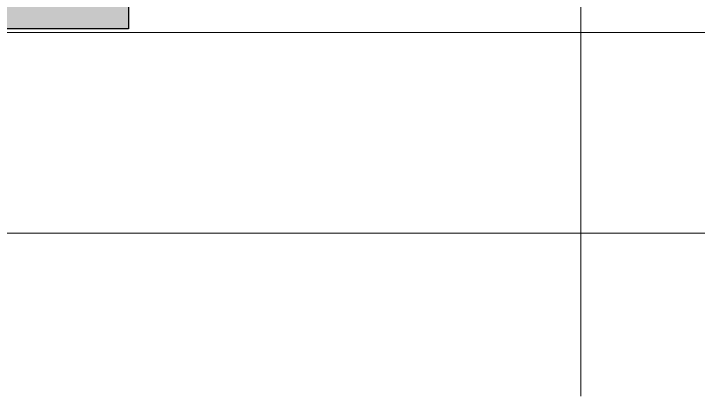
# Model space of a CAD drawing. Extents: x 8 to 21351, y 0 to 420.
# Drawn here: x 18958.8 to 18973.75, y 117.39 to 125.75 of the extents above; entities that cross this region are included whole.
import ezdxf

# ---------------------------------------------------------------- set-up
doc = ezdxf.new("R2010")
doc.units = 0

msp = doc.modelspace()

# ---------------------------------------------------------------- hatches: boundary and pattern name
at = {"true_color": 0xffffff}
msp.add_hatch(color=0, dxfattribs=at).paths.add_polyline_path([(18951.074, 125.422), (18951.074, 128.772), (18961.304, 128.772), (18961.304, 125.422)])

# ---------------------------------------------------------------- linework, layer by layer
at = {"color": 7, "lineweight": 15}
for p, q in [((18971.189, 124.222), (18971.189, 126.472)), ((18941.189, 125.347), (18971.189, 125.347)), ((18971.189, 125.347), (19001.189, 125.347)), ((18971.189, 124.899), (18971.189, 122.393)), ((18971.189, 122.393), (18971.189, 117.393)), ((18941.189, 120.958), (19031.189, 120.958))]:
    msp.add_line(p, q, dxfattribs=at)
at = {"color": 0, "true_color": 0xffffff}
msp.add_lwpolyline([(18951.074, 125.422), (18951.074, 128.772), (18961.304, 128.772), (18961.304, 125.422)], close=True, dxfattribs=at)

doc.saveas('drawing.dxf')
